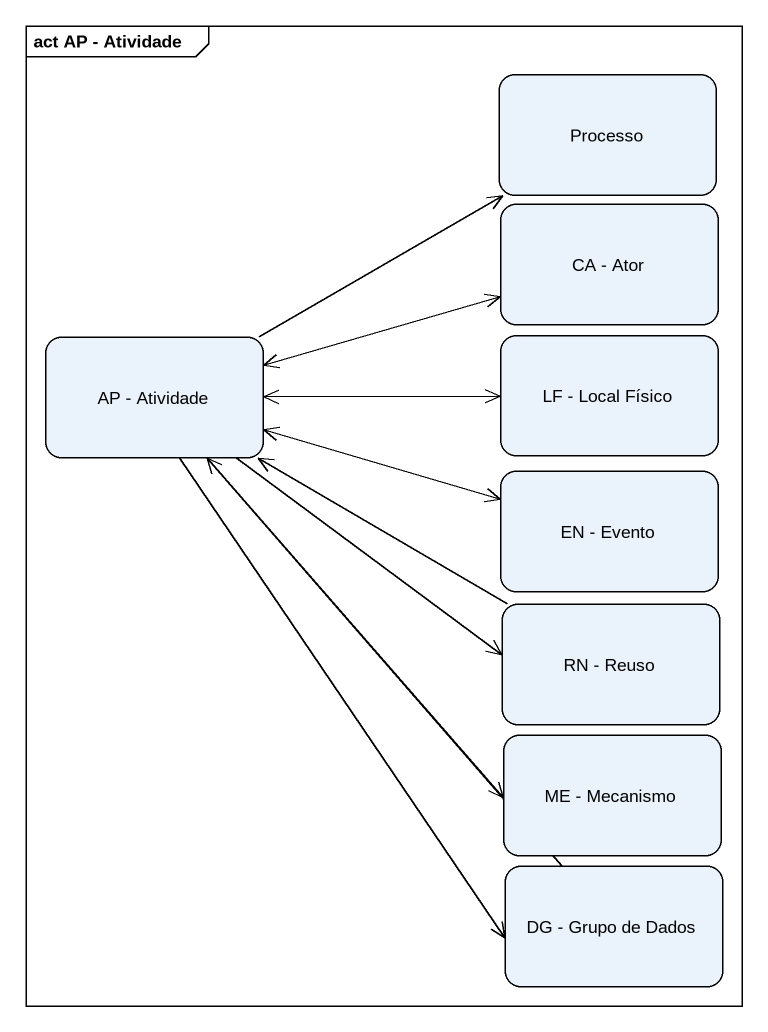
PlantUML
@startuml
mainframe act AP - Atividade
hide empty description
state Processo
state "CA - Ator" as CA_Ator
state "AP - Atividade" as AP_Atividade
state "LF - Local Físico" as LF_Local_Físico
state "EN - Evento" as EN_Evento
state "RN - Reuso" as RN_Reuso
state "ME - Mecanismo" as ME_Mecanismo
state "DG - Grupo de Dados" as DG_Grupo_de_Dados
CA_Ator -left-> AP_Atividade
AP_Atividade -right-> Processo
AP_Atividade -right-> CA_Ator
AP_Atividade -right-> LF_Local_Físico
AP_Atividade -right-> EN_Evento
AP_Atividade -right-> RN_Reuso
AP_Atividade --> ME_Mecanismo
AP_Atividade --> DG_Grupo_de_Dados
LF_Local_Físico -left-> AP_Atividade
EN_Evento -left-> AP_Atividade
RN_Reuso -left-> AP_Atividade
DG_Grupo_de_Dados -up-> AP_Atividade
@enduml
